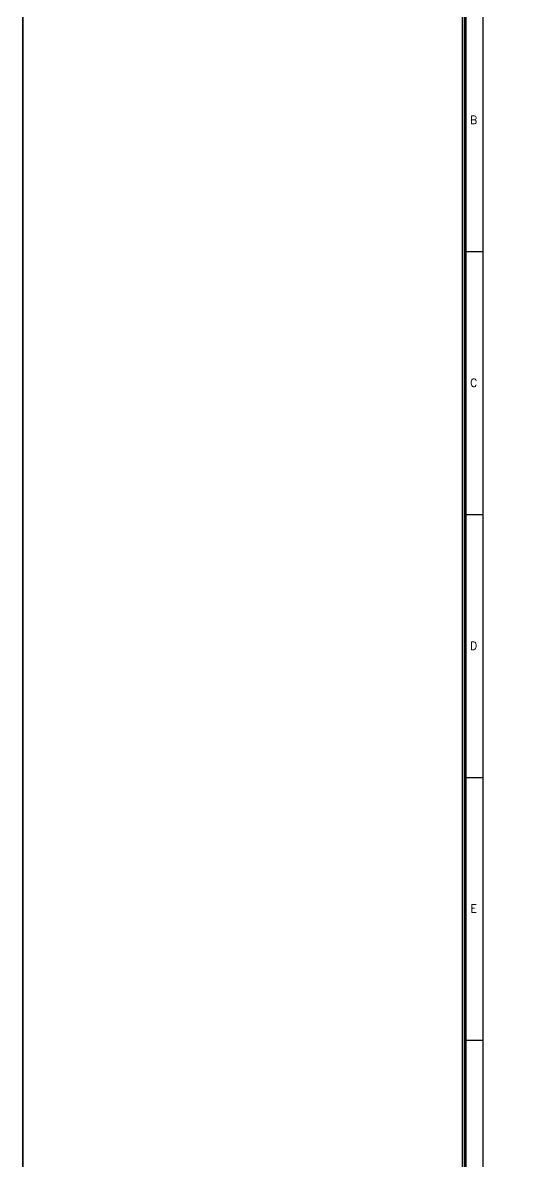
# Model space of a CAD drawing. Header units: millimetres. Extents: x 1448174 to 1599581, y -224422 to -106989.
# Drawn here: x 1448174 to 1456707, y -138630 to -119057 of the extents above; entities that cross this region are included whole.
import ezdxf
from ezdxf.enums import TextEntityAlignment as Align

# ---------------------------------------------------------------- set-up
doc = ezdxf.new("R2010")
doc.units = ezdxf.units.MM
doc.header["$LTSCALE"] = 600
doc.header["$MEASUREMENT"] = 0
doc.layers.add('AREA', color=193, linetype='Continuous', plot=False)
doc.layers.add('P-Wall', color=1, linetype='Continuous', lineweight=35)
doc.layers.add('TITLE', color=7, linetype='Continuous')
doc.styles.add('ROMANS', font='romans.shx')

# ---------------------------------------------------------------- blocks, each defined once
blk = doc.blocks.new('A$C66962185')
at = {"layer": 'TITLE'}
blk.add_line((2.14, -141176.03), (2.14, -140930.66), dxfattribs=at)
at = {"layer": 'TITLE', "color": 0}
for p, q in [((-0.15, -140990.86), (2.14, -140990.86)), ((-0.15, -141022.1), (2.14, -141022.1)), ((-0.15, -141053.35), (2.14, -141053.35)), ((0, -141084.59), (2.14, -141084.59))]:
    blk.add_line(p, q, dxfattribs=at)
at = {"layer": 'TITLE', "color": 7, "const_width": 0.355}
blk.add_lwpolyline([(363, -140928.36), (363, -141178.33), (0, -141178.33), (0, -140928.36)], close=True, dxfattribs=at)
at = {"layer": 'TITLE', "color": 0, "style": 'ROMANS'}
for s, p in [('B', (1.02, -140975.21)), ('C', (1.02, -141006.45)), ('D', (1.02, -141037.7)), ('E', (1.02, -141068.94))]:
    blk.add_text(s, height=0.952, dxfattribs=at).set_placement(p, align=Align.MIDDLE)

msp = doc.modelspace()

# ---------------------------------------------------------------- linework, layer by layer
at = {"layer": 'AREA'}
for points in [[(1455732.3205, -113906.4522), (1508329.0246, -113906.4522), (1508329.0246, -150152.9671), (1455732.3205, -150152.9671)], [(1455777.3205, -113951.4522), (1508284.0246, -113951.4522), (1508284.0246, -150107.9671), (1455777.3205, -150107.9671)]]:
    msp.add_lwpolyline(points, close=True, dxfattribs=at)
at = {"layer": 'P-Wall', "color": 30, "true_color": 0xf8991e}
msp.add_lwpolyline([(1448174.0104, -106989.2702), (1514611.3294, -106989.2702), (1514611.3294, -156412.5289), (1448174.0104, -156412.5289)], close=True, dxfattribs=at)

# ---------------------------------------------------------------- block references
at = {"layer": 'TITLE', "xscale": 144.6465675549349, "yscale": 144.6465665108379, "zscale": 144.6465669265092}
msp.add_blockref('A$C66962185', (1455777.3205, 20270852.605), dxfattribs=at)

doc.saveas('drawing.dxf')
